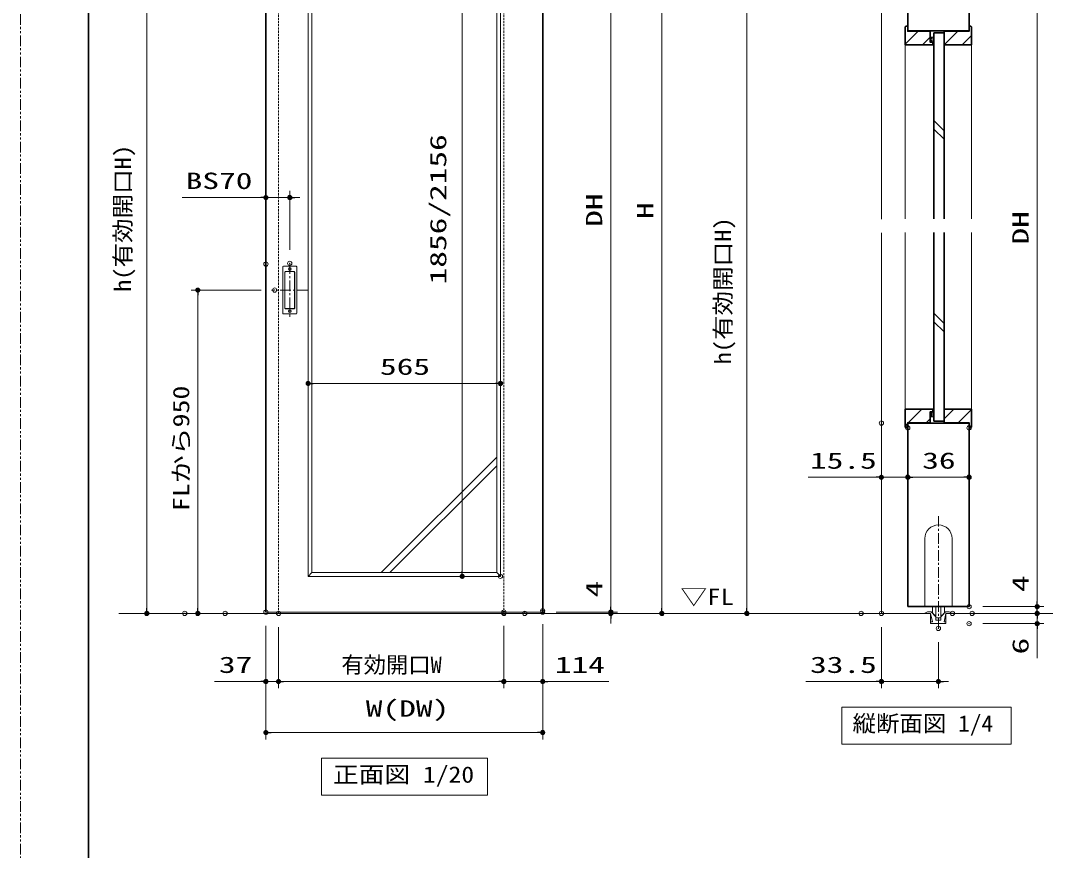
# Model space of a CAD drawing. Units: millimetres, scale not verified. Extents: x -1306 to 1306, y -607 to 607.
# Drawn here: x -1293 to -691, y -129 to 359 of the extents above; entities that cross this region are included whole.
import ezdxf
from ezdxf.enums import TextEntityAlignment as Align

# ---------------------------------------------------------------- set-up
doc = ezdxf.new("R2010")
doc.units = ezdxf.units.MM
doc.header["$LTSCALE"] = 5
doc.header["$PDMODE"] = 32
doc.header["$PDSIZE"] = 2.5
for name, pattern in [('USER1', [2.5, 1.25, -0.25, 0.25, -0.25, 0.25, -0.25]), ('USER2', [0.375, 0.25, -0.125]), ('USER3', [2, 1.25, -0.25, 0.25, -0.25])]:
    doc.linetypes.add(name, pattern=pattern)
for name, color, linetype, lineweight in [('0-1_線(黄)', 2, 'Continuous', 15), ('0-3_陰線', 1, 'USER1', 9), ('0-B_点線(水)', 4, 'USER2', 9), ('0-C_中心線', 3, 'USER3', 9), ('0-D_線(白)', 7, 'Continuous', 30), ('1-0_線(水)', 4, 'Continuous', 9), ('1-1_寸法線', 3, 'Continuous', 13), ('1-2_ハッチング', 6, 'Continuous', 9), ('1-4_DEFPOINTS', 7, 'Continuous', 5), ('1-5_0', 3, 'Continuous', 25), ('1-8_図面枠', 7, 'Continuous', 35)]:
    doc.layers.add(name, color=color, linetype=linetype, lineweight=lineweight)
doc.styles.add('ＭＳ ゴシック', font='')
doc.styles.get('ＭＳ ゴシック').set_extended_font_data('MS Gothic')

# ---------------------------------------------------------------- blocks, each defined once
blk = doc.blocks.new('_DOT')
at = {"layer": '1-5_0'}
blk.add_line((-2.5, 0), (-5, 0), dxfattribs=at)
for points in [[(0, 0), (-2.5, 0), (-2.48, 0.313)], [(0, 0), (-2.48, -0.313), (-2.5, 0)], [(0, 0), (-2.48, 0.313), (-2.421, 0.622)], [(0, 0), (-2.421, -0.622), (-2.48, -0.313)], [(0, 0), (-2.421, 0.622), (-2.324, 0.92)], [(0, 0), (-2.324, -0.92), (-2.421, -0.622)], [(0, 0), (-2.324, 0.92), (-2.191, 1.204)], [(0, 0), (-2.191, -1.204), (-2.324, -0.92)], [(0, 0), (-2.191, 1.204), (-2.023, 1.469)], [(0, 0), (-2.023, -1.469), (-2.191, -1.204)], [(0, 0), (-2.023, 1.469), (-1.822, 1.711)], [(0, 0), (-1.822, -1.711), (-2.023, -1.469)], [(0, 0), (-1.822, 1.711), (-1.594, 1.926)], [(0, 0), (-1.594, -1.926), (-1.822, -1.711)], [(0, 0), (-1.594, 1.926), (-1.34, 2.111)], [(0, 0), (-1.34, -2.111), (-1.594, -1.926)], [(0, 0), (-1.34, 2.111), (-1.064, 2.262)], [(0, 0), (-1.064, -2.262), (-1.34, -2.111)], [(0, 0), (-1.064, 2.262), (-0.773, 2.378)], [(0, 0), (-0.773, -2.378), (-1.064, -2.262)], [(0, 0), (-0.773, 2.378), (-0.468, 2.456)], [(0, 0), (-0.468, -2.456), (-0.773, -2.378)], [(0, 0), (-0.468, 2.456), (-0.157, 2.495)], [(0, 0), (-0.157, -2.495), (-0.468, -2.456)], [(0, 0), (-0.157, 2.495), (0.157, 2.495)], [(0, 0), (0.157, -2.495), (-0.157, -2.495)], [(0, 0), (0.157, 2.495), (0.468, 2.456)], [(0, 0), (0.468, 2.456), (0.773, 2.378)], [(0, 0), (0.773, 2.378), (1.064, 2.262)], [(0, 0), (1.064, 2.262), (1.34, 2.111)], [(0, 0), (1.34, 2.111), (1.594, 1.926)], [(0, 0), (1.594, 1.926), (1.822, 1.711)], [(0, 0), (1.822, 1.711), (2.023, 1.469)], [(0, 0), (2.023, 1.469), (2.191, 1.204)], [(0, 0), (2.191, 1.204), (2.324, 0.92)], [(0, 0), (2.324, 0.92), (2.421, 0.622)], [(0, 0), (2.421, 0.622), (2.48, 0.313)], [(0, 0), (2.48, 0.313), (2.5, 0)], [(0, 0), (0.468, -2.456), (0.157, -2.495)], [(0, 0), (0.773, -2.378), (0.468, -2.456)], [(0, 0), (1.064, -2.262), (0.773, -2.378)], [(0, 0), (1.34, -2.111), (1.064, -2.262)], [(0, 0), (1.594, -1.926), (1.34, -2.111)], [(0, 0), (1.822, -1.711), (1.594, -1.926)], [(0, 0), (2.023, -1.469), (1.822, -1.711)], [(0, 0), (2.191, -1.204), (2.023, -1.469)], [(0, 0), (2.324, -0.92), (2.191, -1.204)], [(0, 0), (2.421, -0.622), (2.324, -0.92)], [(0, 0), (2.48, -0.313), (2.421, -0.622)], [(0, 0), (2.5, 0), (2.48, -0.313)]]:
    blk.add_solid(points, dxfattribs=at)

msp = doc.modelspace()

# ---------------------------------------------------------------- linework, layer by layer
at = {"layer": '0-1_線(黄)'}
for p, q in [((-1235.181, 10.092), (-758.267, 10.092)), ((-749.267, 10.092), (-669.217, 10.092))]:
    msp.add_line(p, q, dxfattribs=at)
for points in [[(-810.369, -44.908), (-711.033, -44.908), (-711.033, -66.743), (-810.369, -66.743)], [(-1116.076, -74.908), (-1018.66, -74.908), (-1018.66, -96.743), (-1116.076, -96.743)]]:
    msp.add_lwpolyline(points, close=True, dxfattribs=at)
at = {"layer": '0-3_陰線', "color": 4}
msp.add_line((-1292.964, -594), (-1292.964, 594), dxfattribs=at)
at = {"layer": '0-B_点線(水)'}
msp.add_line((-1008.987, 10.092), (-1008.987, 468.792), dxfattribs=at)
at = {"layer": '0-B_点線(水)', "color": 6}
for p, q in [((-758.501, 348.462), (-756.401, 348.462)), ((-758.501, 347.837), (-756.401, 347.837)), ((-758.501, 347.212), (-756.401, 347.212)), ((-758.501, 346.587), (-756.401, 346.587)), ((-758.501, 345.962), (-756.401, 345.962)), ((-758.501, 128.226), (-756.401, 128.226)), ((-758.501, 127.601), (-756.401, 127.601)), ((-758.501, 126.976), (-756.401, 126.976)), ((-758.501, 126.351), (-756.401, 126.351)), ((-758.501, 125.726), (-756.401, 125.726))]:
    msp.add_line(p, q, dxfattribs=at)
at = {"layer": '0-B_点線(水)'}
msp.add_lwpolyline([(-1141.387, 10.092), (-1141.387, 468.792), (-1008.987, 468.792)], dxfattribs=at)
at = {"layer": '0-C_中心線'}
for p, q in [((-1134.787, 215.803), (-1134.787, 184.381)), ((-1124.074, 200.092), (-1145.501, 200.092)), ((-753.701, 1.087), (-753.701, 67.957))]:
    msp.add_line(p, q, dxfattribs=at)
at = {"layer": '0-D_線(白)'}
for p, q in [((-1148.787, 484.092), (-1148.787, 10.892)), ((-986.187, 10.892), (-986.187, 484.092)), ((-771.701, 460.092), (-771.701, 352.483)), ((-773.201, 354.733), (-772.701, 355.233)), ((-772.701, 355.233), (-771.701, 355.233)), ((-771.701, 355.233), (-771.651, 355.233)), ((-771.701, 352.483), (-735.701, 352.483)), ((-756.401, 242.015), (-756.401, 351.233)), ((-756.401, 351.233), (-750.401, 351.233)), ((-750.401, 242.015), (-750.401, 351.233)), ((-735.701, 355.233), (-734.701, 355.233)), ((-735.701, 355.233), (-735.701, 352.233)), ((-734.201, 354.733), (-734.701, 355.233)), ((-756.401, 123.092), (-756.401, 234.015)), ((-771.701, 122.092), (-771.701, 14.092)), ((-771.701, 121.842), (-735.701, 121.842)), ((-735.701, 122.092), (-735.701, 14.092)), ((-773.201, 119.592), (-772.701, 119.092)), ((-772.701, 119.092), (-771.701, 119.092)), ((-735.701, 119.092), (-734.701, 119.092)), ((-734.201, 119.592), (-734.701, 119.092)), ((-771.701, 14.092), (-735.701, 14.092))]:
    msp.add_line(p, q, dxfattribs=at)
for points in [[(-771.701, 460.092), (-735.701, 460.092), (-735.701, 352.483)], [(-757.001, 345.733), (-757.001, 344.233), (-773.201, 344.233), (-773.201, 354.733)], [(-771.701, 355.233), (-771.701, 352.233), (-758.501, 352.233)], [(-757.001, 345.733), (-758.501, 345.733), (-758.501, 352.233)], [(-735.701, 355.233), (-735.701, 352.233), (-750.401, 352.233)], [(-734.201, 354.733), (-734.201, 344.233), (-750.401, 344.233), (-750.401, 352.233)], [(-757.001, 345.733), (-758.501, 345.733), (-758.501, 348.733)], [(-756.401, 123.092), (-750.401, 123.092), (-750.401, 234.015)], [(-757.001, 128.592), (-757.001, 130.092), (-773.201, 130.092), (-773.201, 119.592)], [(-757.001, 128.592), (-758.501, 128.592), (-758.501, 122.092)], [(-757.001, 128.592), (-758.501, 128.592), (-758.501, 125.592)], [(-734.201, 119.592), (-734.201, 130.092), (-750.401, 130.092), (-750.401, 122.092)], [(-771.701, 119.092), (-771.701, 122.092), (-758.501, 122.092)], [(-735.701, 119.092), (-735.701, 122.092), (-750.401, 122.092)]]:
    msp.add_lwpolyline(points, dxfattribs=at)
at = {"layer": '1-0_線(水)'}
for p, q in [((-787.201, 383.592), (-787.201, 241.777)), ((-758.501, 348.733), (-756.401, 348.733)), ((-757.001, 345.733), (-756.401, 345.733)), ((-734.201, 344.233), (-734.201, 242.015)), ((-750.401, 293.695), (-756.401, 299.695)), ((-750.401, 288.695), (-756.401, 294.695)), ((-787.201, 233.777), (-787.201, 10.092)), ((-773.201, 130.092), (-773.201, 234.015)), ((-734.201, 130.092), (-734.201, 234.015)), ((-750.401, 180.508), (-756.401, 186.508)), ((-750.401, 175.508), (-756.401, 181.508)), ((-757.001, 128.592), (-756.401, 128.592)), ((-758.501, 125.592), (-756.401, 125.592)), ((-1013.187, 101.893), (-1080.988, 34.092)), ((-1013.187, 96.893), (-1076.033, 34.092)), ((-761.701, 54.092), (-761.701, 14.092)), ((-745.701, 54.092), (-745.701, 14.092)), ((-757.201, 11.048), (-757.201, 14.092)), ((-755.201, 8.092), (-755.201, 14.092)), ((-752.201, 8.092), (-752.201, 14.092)), ((-750.201, 11.048), (-750.201, 14.092)), ((-1148.787, 10.892), (-986.187, 10.892)), ((-762.052, 10.087), (-760.114, 11.087)), ((-758.052, 11.087), (-760.114, 11.087)), ((-758.267, 10.087), (-758.267, 10.092)), ((-758.267, 10.087), (-757.267, 5.087)), ((-758.267, 10.087), (-758.267, 4.087)), ((-755.267, 8.087), (-758.052, 11.087)), ((-755.267, 8.087), (-755.267, 6.087)), ((-752.267, 6.087), (-755.267, 6.087)), ((-752.701, 7.592), (-754.701, 7.592)), ((-752.267, 8.087), (-749.481, 11.087)), ((-752.267, 8.087), (-752.267, 6.087)), ((-749.267, 10.087), (-750.267, 5.087)), ((-749.267, 10.087), (-749.267, 10.092)), ((-749.267, 10.087), (-749.267, 4.087)), ((-745.481, 10.087), (-747.42, 11.087)), ((-757.267, 5.087), (-758.267, 5.087)), ((-749.267, 4.087), (-758.267, 4.087)), ((-749.267, 5.087), (-750.267, 5.087))]:
    msp.add_line(p, q, dxfattribs=at)
for points in [[(-773.201, 344.233), (-773.201, 242.015), (-773.151, 242.015)], [(-747.42, 11.087), (-749.481, 11.087), (-747.42, 11.087)]]:
    msp.add_lwpolyline(points, dxfattribs=at)
for centre, radius, start, end in [((-753.701, 54.092), 8, 0, 180), ((-755.201, 11.048), 2, 180, 270), ((-754.701, 8.092), 0.5, 180, 270), ((-752.701, 8.092), 0.5, 270, 0), ((-752.201, 11.048), 2, 270, 0)]:
    msp.add_arc(centre, radius, start, end, dxfattribs=at)
at = {"layer": '1-1_寸法線'}
for p, q in [((-946.187, 481.092), (-946.187, 13.892)), ((-916.187, 481.092), (-916.187, 13.092)), ((-1218.787, 465.792), (-1218.787, 13.092)), ((-1033.484, 34.892), (-1033.484, 460.092)), ((-1123.987, 455.092), (-1123.987, 141.259)), ((-1010.987, 455.092), (-1010.987, 141.259)), ((-695.701, 457.092), (-695.701, 17.092)), ((-866.201, 380.592), (-866.201, 13.092)), ((-1151.787, 254.467), (-1198.025, 254.467)), ((-1148.787, 223.348), (-1148.787, 258.467)), ((-1134.787, 254.467), (-1148.787, 254.467)), ((-1134.787, 223.803), (-1134.787, 258.467)), ((-1131.787, 254.467), (-1128.787, 254.467)), ((-1138.887, 186.492), (-1138.887, 213.692)), ((-1138.487, 214.092), (-1131.087, 214.092)), ((-1137.287, 211.092), (-1132.287, 211.092)), ((-1137.187, 210.992), (-1132.387, 210.992)), ((-1130.687, 213.692), (-1130.687, 186.492)), ((-1137.687, 189.492), (-1137.687, 210.692)), ((-1137.587, 189.592), (-1137.587, 210.592)), ((-1131.987, 210.592), (-1131.987, 189.592)), ((-1131.887, 210.692), (-1131.887, 189.492)), ((-1151.649, 200.092), (-1192.787, 200.092)), ((-1188.787, 197.092), (-1188.787, 13.092)), ((-1132.287, 189.092), (-1137.287, 189.092)), ((-1132.387, 189.192), (-1137.187, 189.192)), ((-1131.087, 186.092), (-1138.487, 186.092)), ((-1120.987, 145.259), (-1013.987, 145.259)), ((-787.201, 113.934), (-787.201, 86.092)), ((-771.701, 111.092), (-771.701, 86.092)), ((-771.701, 111.092), (-771.701, 86.092)), ((-735.701, 111.092), (-735.701, 86.092)), ((-790.201, 90.092), (-830.248, 90.092)), ((-771.701, 90.092), (-787.201, 90.092)), ((-768.701, 90.092), (-765.701, 90.092)), ((-768.701, 90.092), (-738.701, 90.092)), ((-1018.987, 31.892), (-1037.484, 31.892)), ((-1013.187, 34.092), (-1010.987, 31.892)), ((-946.187, 13.892), (-946.187, 32.034)), ((-695.701, 17.092), (-695.701, 35.234)), ((-727.701, 14.092), (-691.701, 14.092)), ((-727.701, 14.092), (-691.701, 14.092)), ((-695.701, 13.092), (-695.701, 16.092)), ((-695.701, 10.092), (-695.701, 14.092)), ((-1180.741, 10.092), (-1222.787, 10.092)), ((-1188.425, 10.092), (-1184.787, 10.092)), ((-1000.987, 10.092), (-942.187, 10.092)), ((-988.724, 10.092), (-912.187, 10.092)), ((-978.187, 10.892), (-942.187, 10.892)), ((-978.187, 10.892), (-942.187, 10.892)), ((-946.187, 10.092), (-946.187, 10.892)), ((-946.187, 7.092), (-946.187, 4.092)), ((-807.132, 10.092), (-870.201, 10.092)), ((-737.489, 10.092), (-691.701, 10.092)), ((-725.942, 10.092), (-691.701, 10.092)), ((-695.701, 10.092), (-695.701, 4.087)), ((-695.701, 7.092), (-695.701, 4.092)), ((-1148.787, 2.892), (-1148.787, -63.908)), ((-1148.787, 2.892), (-1148.787, -33.908)), ((-1141.387, 2.092), (-1141.387, -33.908)), ((-1141.387, 2.092), (-1141.387, -33.908)), ((-1008.987, 2.892), (-1008.987, -33.908)), ((-1008.987, 2.892), (-1008.987, -33.908)), ((-986.187, 3.692), (-986.187, -63.908)), ((-986.187, 2.892), (-986.187, -33.908)), ((-787.201, 2.092), (-787.201, -33.908)), ((-727.701, 4.087), (-691.701, 4.087)), ((-695.701, 1.087), (-695.701, -16.103)), ((-753.701, -6.7), (-753.701, -33.908)), ((-1151.787, -29.908), (-1178.978, -29.908)), ((-1141.387, -29.908), (-1148.787, -29.908)), ((-1138.387, -29.908), (-1011.987, -29.908)), ((-1138.387, -29.908), (-1135.387, -29.908)), ((-1011.987, -29.908), (-1014.987, -29.908)), ((-1008.987, -29.908), (-986.187, -29.908)), ((-983.187, -29.908), (-947.425, -29.908)), ((-790.201, -29.908), (-831.677, -29.908)), ((-753.701, -29.908), (-787.201, -29.908)), ((-750.701, -29.908), (-747.701, -29.908)), ((-1145.787, -59.908), (-989.187, -59.908))]:
    msp.add_line(p, q, dxfattribs=at)
for points in [[(-1123.987, 463.092), (-1123.987, 31.892), (-1010.987, 31.892), (-1010.987, 463.092)], [(-1121.787, 460.892), (-1013.187, 460.892), (-1013.187, 34.092), (-1121.787, 34.092)]]:
    msp.add_lwpolyline(points, close=True, dxfattribs=at)
msp.add_lwpolyline([(-1121.787, 34.092), (-1123.987, 31.892), (-1123.937, 31.892)], dxfattribs=at)
for centre in [(-1134.787, 212.492), (-1134.787, 187.692)]:
    msp.add_circle(centre, 0.8, dxfattribs=at)
for centre, start, end in [((-1138.487, 213.692), 90, 180), ((-1137.287, 210.692), 90, 180), ((-1137.187, 210.592), 90, 180), ((-1132.387, 210.592), 0, 90), ((-1132.287, 210.692), 0, 90), ((-1131.087, 213.692), 0, 90), ((-1137.287, 189.492), 180, 270), ((-1137.187, 189.592), 180, 270), ((-1132.387, 189.592), 270, 0), ((-1132.287, 189.492), 270, 0), ((-1138.487, 186.492), 180, 270), ((-1131.087, 186.492), 270, 0)]:
    msp.add_arc(centre, 0.4, start, end, dxfattribs=at)
at = {"layer": '1-2_ハッチング'}
for p, q in [((-773.201, 344.662), (-765.63, 352.233)), ((-750.344, 344.233), (-742.344, 352.233)), ((-739.737, 344.233), (-734.201, 349.77)), ((-763.023, 344.233), (-758.501, 348.756)), ((-771.519, 122.092), (-763.519, 130.092)), ((-750.401, 124.357), (-744.666, 130.092)), ((-742.059, 122.092), (-734.201, 129.95)), ((-773.201, 120.41), (-771.701, 121.91)), ((-760.912, 122.092), (-758.501, 124.503))]:
    msp.add_line(p, q, dxfattribs=at)
at = {"layer": '1-4_DEFPOINTS'}
for p in [(-1134.787, 254.467), (-1134.787, 215.803), (-1148.787, 215.348), (-1143.649, 200.092), (-1010.987, 145.259), (-787.201, 121.934), (-771.701, 119.092), (-735.701, 119.092), (-771.701, 90.092), (-735.701, 90.092), (-1010.987, 31.892), (-1148.787, 10.892), (-1008.987, 10.892), (-986.187, 11.692), (-986.187, 10.892), (-986.187, 10.892), (-946.187, 10.892), (-735.701, 14.092), (-695.701, 14.092), (-1218.787, 10.092), (-1196.425, 10.092), (-1188.787, 10.092), (-1172.741, 10.092), (-1141.387, 10.092), (-1008.987, 10.092), (-996.724, 10.092), (-946.187, 10.092), (-916.187, 10.092), (-866.201, 10.092), (-799.132, 10.092), (-787.201, 10.092), (-745.489, 10.092), (-733.942, 10.092), (-695.701, 10.092), (-753.701, 1.3), (-735.701, 4.087), (-695.701, 4.087), (-1148.787, -29.908), (-1008.987, -29.908), (-787.201, -29.908), (-986.187, -59.908)]:
    msp.add_point(p, dxfattribs=at)
at = {"layer": '1-8_図面枠'}
msp.add_lwpolyline([(-1252.964, -554), (347.036, -554), (347.036, 554), (-1252.964, 554)], close=True, dxfattribs=at)

# ---------------------------------------------------------------- block references
at = {"layer": '1-1_寸法線', "xscale": 0.6, "yscale": 0.6}
for p in [(-1148.787, 254.467), (-1010.987, 145.259), (-787.201, 90.092), (-735.701, 90.092), (-1148.787, -29.908), (-1008.987, -29.908), (-1008.987, -29.908), (-787.201, -29.908), (-986.187, -59.908)]:
    msp.add_blockref('_DOT', p, dxfattribs=at)
for p, rotation in [((-1134.787, 254.467), 180), ((-1188.787, 200.092), 90), ((-1123.987, 145.259), 180), ((-771.701, 90.092), 180), ((-771.701, 90.092), 180), ((-1033.484, 31.892), 270), ((-1218.787, 10.092), 270), ((-1188.787, 10.092), 270), ((-946.187, 10.892), 270), ((-946.187, 10.892), 270), ((-916.187, 10.092), 270), ((-866.201, 10.092), 270), ((-695.701, 14.092), 270), ((-695.701, 14.092), 270), ((-695.701, 10.092), 270), ((-946.187, 10.092), 90), ((-695.701, 10.092), 90), ((-695.701, 4.087), 90), ((-1141.387, -29.908), 180), ((-1141.387, -29.908), 180), ((-986.187, -29.908), 180), ((-753.701, -29.908), 180), ((-1148.787, -59.908), 180)]:
    msp.add_blockref('_DOT', p, dxfattribs=dict(at, rotation=rotation))

# ---------------------------------------------------------------- texts
at = {"layer": '0-1_線(黄)', "style": 'ＭＳ ゴシック'}
for s, width, p in [('▽FL', 1.2, (-905.308, 12.199)), ('縦断面図 1/4', 1.05, (-804.15, -62.287)), ('正面図 1/20', 1.15, (-1109.363, -92.287))]:
    msp.add_text(s, height=9.621, dxfattribs=dict(at, width=width)).set_placement(p, align=Align.BOTTOM_LEFT)
at = {"layer": '1-1_寸法線', "style": 'ＭＳ ゴシック'}
for s, height, width, p in [('1856/2156', 9.604, 1.5, (-1039.92, 203.444)), ('h(有効開口H)', 9.604, 1.1, (-1225.223, 199.013)), ('DH', 9.604, 1.5, (-948.337, 237.253)), ('H', 9.604, 1.5, (-918.337, 241.853)), ('DH', 9.604, 1.5, (-697.85, 226.853)), ('h(有効開口H)', 9.604, 1.1, (-872.636, 156.413)), ('FLから950', 9.621, 1.25, (-1190.937, 70.234)), ('4', 9.604, 1.5, (-697.85, 22.663)), ('4', 9.604, 1.5, (-948.337, 19.463)), ('6', 9.604, 1.5, (-697.85, -14.008))]:
    msp.add_text(s, height=height, rotation=90, dxfattribs=dict(at, width=width)).set_placement(p, align=Align.BOTTOM_LEFT)
at = {"layer": '1-1_寸法線', "style": 'ＭＳ ゴシック', "width": 1.5}
for s, p in [('BS70', (-1195.93, 256.616)), ('565', (-1081.773, 147.408)), ('15.5', (-829.105, 92.241)), ('36', (-763.224, 92.241)), ('37', (-1176.406, -27.759)), ('114', (-979.044, -27.759)), ('33.5', (-829.105, -27.759)), ('W(DW)', (-1090.106, -53.473))]:
    msp.add_text(s, height=9.604, dxfattribs=at).set_placement(p, align=Align.BOTTOM_LEFT)
at = {"layer": '1-1_寸法線', "style": 'ＭＳ ゴシック'}
msp.add_text('有効開口W', height=9.604, dxfattribs=at).set_placement((-1104.425, -27.759), align=Align.BOTTOM_LEFT)

doc.saveas('drawing.dxf')
